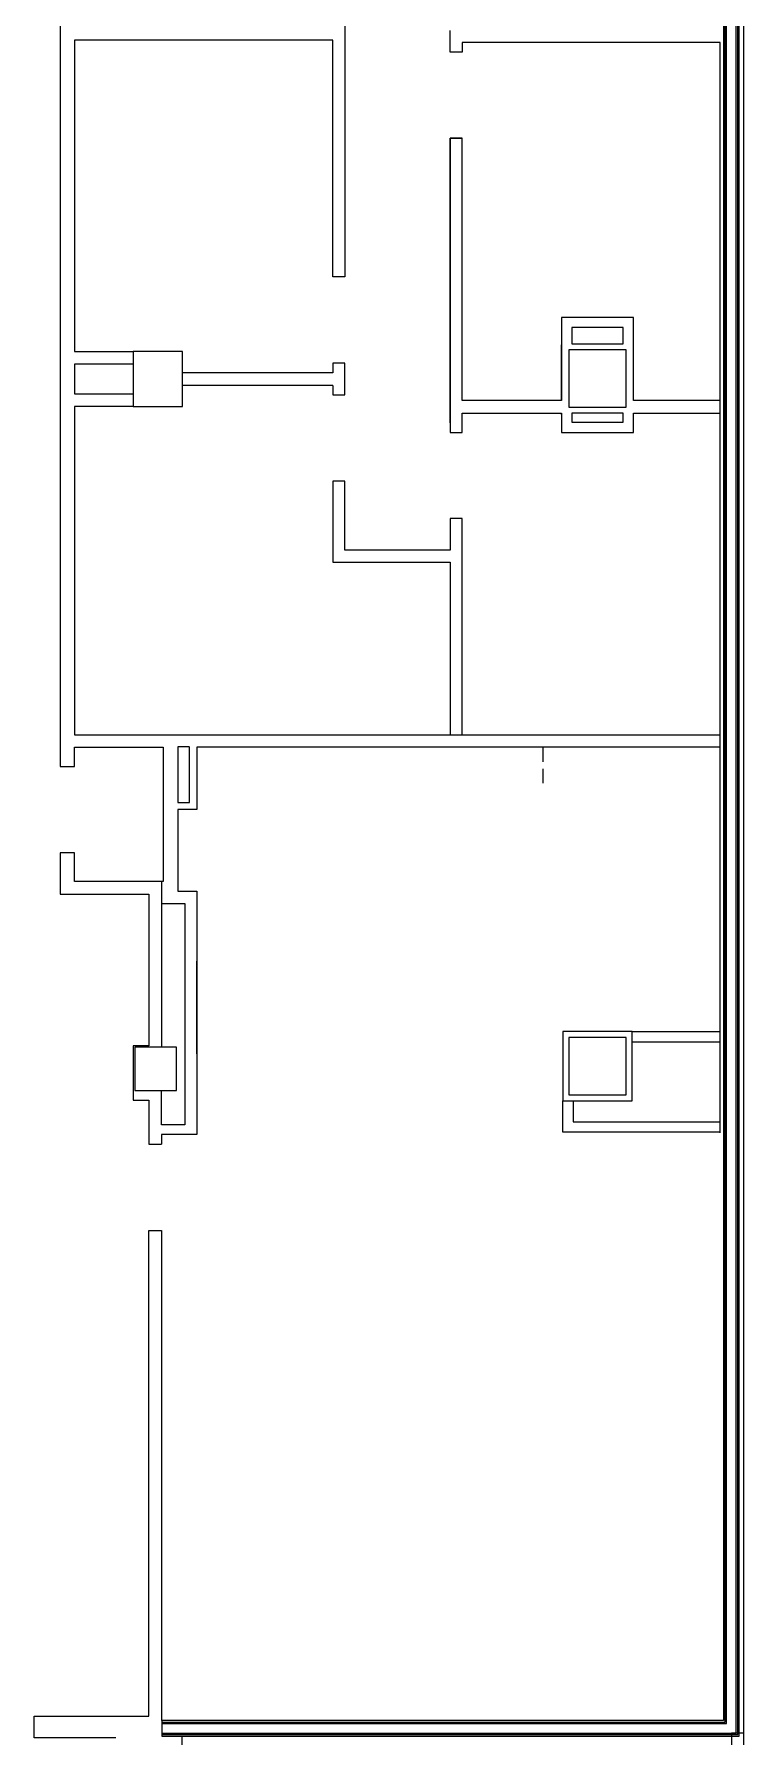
# Model space of a CAD drawing. Header units: inches. Extents: x -1132 to 7533, y -2240 to 4304.
# Drawn here: x 6501 to 6798, y -1820 to -1109 of the extents above; entities that cross this region are included whole.
import ezdxf

# ---------------------------------------------------------------- set-up
doc = ezdxf.new("R2010")
doc.units = ezdxf.units.IN
doc.header["$LTSCALE"] = 96
doc.header["$MEASUREMENT"] = 0
doc.linetypes.add('IMPORT-HIDDEN2 _5_', pattern=[0.09375, 0.0625, -0.03125])
for name, color, linetype, lineweight in [('A-WALL', 113, 'CONTINUOUS', 18), ('AE-FLOR-CASE-UPPR', 250, 'IMPORT-HIDDEN2 _5_', 13), ('AE-WALL', 250, 'CONTINUOUS', 13), ('I-WALL', 2, 'CONTINUOUS', 18), ('S-COLS', 250, 'CONTINUOUS', 13)]:
    doc.layers.add(name, color=color, linetype=linetype, lineweight=lineweight)
doc.layers.add('A-WALL-FULL', color=6, linetype='CONTINUOUS')

msp = doc.modelspace()

# ---------------------------------------------------------------- linework, layer by layer
at = {"layer": 'A-WALL', "color": 55}
for p, q in [((6790.22, -1814.14), (6790.22, -824.13)), ((6790.84, -1814.77), (6790.84, -823.51)), ((6794.84, -1818.77), (6794.84, -819.51)), ((6795.47, -1819.39), (6795.47, -818.88)), ((6554.84, -1814.14), (6790.22, -1814.14)), ((6554.84, -1814.77), (6790.84, -1814.77)), ((6554.84, -1818.77), (6794.84, -1818.77)), ((6554.84, -1819.39), (6795.47, -1819.39))]:
    msp.add_line(p, q, dxfattribs=at)
at = {"layer": 'A-WALL', "color": 8, "lineweight": 25}
for p, q in [((6798.09, -1818.77), (6792.84, -1818.77)), ((6792.84, -1818.77), (6792.84, -1833.26)), ((6798.09, -1854.16), (6798.09, -1818.77))]:
    msp.add_line(p, q, dxfattribs=at)
at = {"layer": 'A-WALL-FULL', "color": 9}
for p, q in [((6798.09, -1818.77), (6798.09, -818.26)), ((6563.4, -1256.12), (6626.28, -1256.12)), ((6631.28, -1321), (6631.28, -1318.12)), ((6554.64, -1463.25), (6554.64, -1532.49)), ((6751.4, -1525.89), (6788.21, -1525.89)), ((6751.4, -1530.14), (6788.21, -1530.14)), ((6788.2, -1813.52), (6788.2, -1813.39)), ((6563.35, -1833.26), (6563.35, -1820.02))]:
    msp.add_line(p, q, dxfattribs=at)
at = {"layer": 'A-WALL-FULL', "color": 9, "flags": 128}
for points in [[(6518.35, -818.74), (6518.35, -814.74), (6512.35, -814.74), (6512.35, -1415.25), (6518.35, -1415.25), (6518.35, -1407.25), (6555.44, -1407.25), (6555.44, -1463.25), (6518.35, -1463.25), (6518.35, -1451.25), (6512.35, -1451.25), (6512.35, -1468.5), (6549.39, -1468.5), (6549.39, -1531.87), (6542.9, -1531.87)], [(6626.28, -1008.12), (6631.28, -1008.12), (6631.28, -1210.87), (6626.28, -1210.87), (6626.28, -1111.99), (6518.35, -1111.99), (6518.35, -1241.99), (6542.9, -1241.99)], [(6788.2, -1568.13), (6788.2, -1112.99), (6680.28, -1112.99), (6680.28, -1116.99), (6675.28, -1116.99), (6675.28, -1107.99)], [(6675.28, -1163.99), (6675.28, -1271.77), (6675.28, -1152.99), (6675.28, -1275.77), (6680.28, -1275.77), (6680.28, -1267.77)], [(6680.28, -1262.52), (6680.28, -1152.99), (6675.28, -1152.99), (6680.28, -1152.99)], [(6721.9, -1262.52), (6680.28, -1262.52), (6680.28, -1163.99)], [(6788.21, -1262.52), (6751.9, -1262.52), (6751.9, -1227.77), (6721.9, -1227.77), (6721.9, -1262.52), (6721.9, -1239.27)], [(6542.9, -1247.24), (6518.35, -1247.24), (6518.35, -1259.74), (6542.9, -1259.74)], [(6626.28, -1256.18), (6626.28, -1260.12), (6631.28, -1260.12), (6631.28, -1246.87), (6626.28, -1246.87), (6626.28, -1250.87), (6563.4, -1250.87)], [(6542.9, -1264.99), (6518.35, -1264.99), (6518.35, -1402), (6788.21, -1402)], [(6680.28, -1267.77), (6721.9, -1267.77), (6721.9, -1268.27), (6721.9, -1267.77), (6721.9, -1275.77), (6751.9, -1275.77), (6751.9, -1267.77), (6788.21, -1267.77)], [(6747.65, -1271.52), (6747.65, -1267.77), (6726.15, -1267.77), (6726.15, -1271.52), (6747.65, -1271.52)], [(6680.28, -1402), (6680.28, -1311.77), (6675.28, -1311.77), (6675.28, -1325), (6631.28, -1325), (6631.28, -1296.12), (6626.28, -1296.12), (6626.28, -1330), (6675.28, -1330), (6675.28, -1402)], [(6788.21, -1407.25), (6569.44, -1407.25), (6569.44, -1433.25), (6561.44, -1433.25), (6561.44, -1467.25), (6569.44, -1467.25), (6569.44, -1568.88), (6554.64, -1568.88), (6554.64, -1572.89)], [(6566.44, -1407.06), (6561.44, -1407.06), (6561.44, -1430.25), (6566.44, -1430.25), (6566.44, -1407.25)], [(6554.64, -1472.5), (6564.44, -1472.5), (6564.44, -1564.88), (6554.64, -1564.88), (6554.64, -1550.49)], [(6751.4, -1554.89), (6751.4, -1525.89), (6722.4, -1525.89), (6722.4, -1554.89), (6751.4, -1554.89)], [(6542.9, -1531.87), (6542.9, -1550.49), (6542.9, -1554.49), (6549.39, -1554.49), (6549.39, -1572.89), (6554.64, -1572.89)], [(6788.21, -1567.89), (6722.4, -1567.89), (6722.4, -1554.89)], [(6726.65, -1554.89), (6726.65, -1563.64), (6788.21, -1563.64)], [(6535.6, -1820.74), (6501.41, -1820.74), (6501.41, -1811.74), (6549.39, -1811.74), (6549.39, -1608.89), (6554.64, -1608.89), (6554.64, -1813.52), (6554.84, -1813.52)]]:
    msp.add_lwpolyline(points, dxfattribs=at)
msp.add_lwpolyline([(6726.15, -1232.02), (6726.15, -1238.77), (6747.65, -1238.77), (6747.65, -1232.02)], close=True, dxfattribs=at)
at = {"layer": 'AE-FLOR-CASE-UPPR', "color": 9}
msp.add_line((6714.19, -1422.25), (6714.19, -1407.25), dxfattribs=at)
at = {"layer": 'AE-WALL', "color": 9}
for p, q in [((6542.9, -1244.49), (6542.9, -1262.49)), ((6569.44, -1535.25), (6569.44, -1496.49)), ((6569.44, -1504.44), (6569.44, -1499.44))]:
    msp.add_line(p, q, dxfattribs=at)
at = {"layer": 'I-WALL', "color": 8, "lineweight": 25}
for p, q in [((6796.09, -1820.02), (6796.09, -818.26)), ((6789.59, -824.76), (6789.59, -1813.52)), ((6789.59, -1813.52), (6554.84, -1813.52)), ((6554.84, -1813.52), (6554.84, -1820.02)), ((6554.84, -1820.02), (6796.09, -1820.02))]:
    msp.add_line(p, q, dxfattribs=at)
at = {"layer": 'S-COLS', "color": 9, "flags": 128}
for points in [[(6542.9, -1241.99), (6542.9, -1264.99), (6563.4, -1264.99), (6563.4, -1241.99)], [(6560.9, -1532.49), (6543.52, -1532.49), (6543.52, -1550.49), (6560.9, -1550.49)]]:
    msp.add_lwpolyline(points, close=True, dxfattribs=at)
for points in [[(6748.9, -1265.27), (6748.9, -1241.27), (6724.9, -1241.27), (6724.9, -1265.27), (6748.9, -1265.27), (6748.9, -1245.77)], [(6748.9, -1552.39), (6748.9, -1528.39), (6724.9, -1528.39), (6724.9, -1552.39), (6748.9, -1552.39)]]:
    msp.add_lwpolyline(points, dxfattribs=at)

doc.saveas('drawing.dxf')
